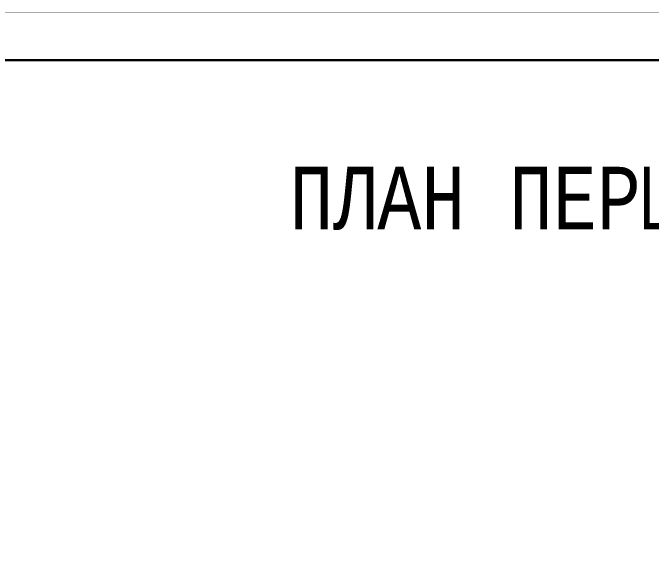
# Model space of a CAD drawing. Header units: millimetres. Extents: x -689206 to 4969298, y -1019800 to 703299.
# Drawn here: x 69923 to 90138, y -197595 to -180617 of the extents above; entities that cross this region are included whole.
import ezdxf

# ---------------------------------------------------------------- set-up
doc = ezdxf.new("R2010")
doc.units = ezdxf.units.MM
doc.layers.add('внешняярамка', color=7, linetype='Continuous', lineweight=5, plot=False)
doc.layers.add('Відомість заповнення дверних та віконних прорізів', color=7, linetype='Continuous', lineweight=5)
doc.layers.add('Штамп', color=7, linetype='Continuous', lineweight=5)
doc.styles.add('Аннотативный', font='isocteur.ttf', dxfattribs={"width": 0.7, "height": 250})

msp = doc.modelspace()

# ---------------------------------------------------------------- linework, layer by layer
at = {"layer": 'внешняярамка', "lineweight": 5, "ltscale": 50, "const_width": 3}
msp.add_lwpolyline([(29525.7, -269647.1), (155424.4, -269647.1), (155424.4, -180618.7), (29525.7, -180618.7), (29525.7, -269647.1)], dxfattribs=at)
at = {"layer": 'Штамп', "lineweight": 30}
msp.add_lwpolyline([(35520.9, -268148.3), (153925.6, -268148.3), (153925.6, -182117.5), (35520.9, -182117.5)], close=True, dxfattribs=at)

# ---------------------------------------------------------------- texts
at = {"layer": 'Відомість заповнення дверних та віконних прорізів', "ltscale": 50, "insert": (78685.6, -185492.2), "char_height": 1981.599, "width": 41013.368, "attachment_point": 1, "style": 'Аннотативный'}
msp.add_mtext('ПЛАН ПЕРШОГО ПОВЕРХУ', dxfattribs=at)

doc.saveas('drawing.dxf')
